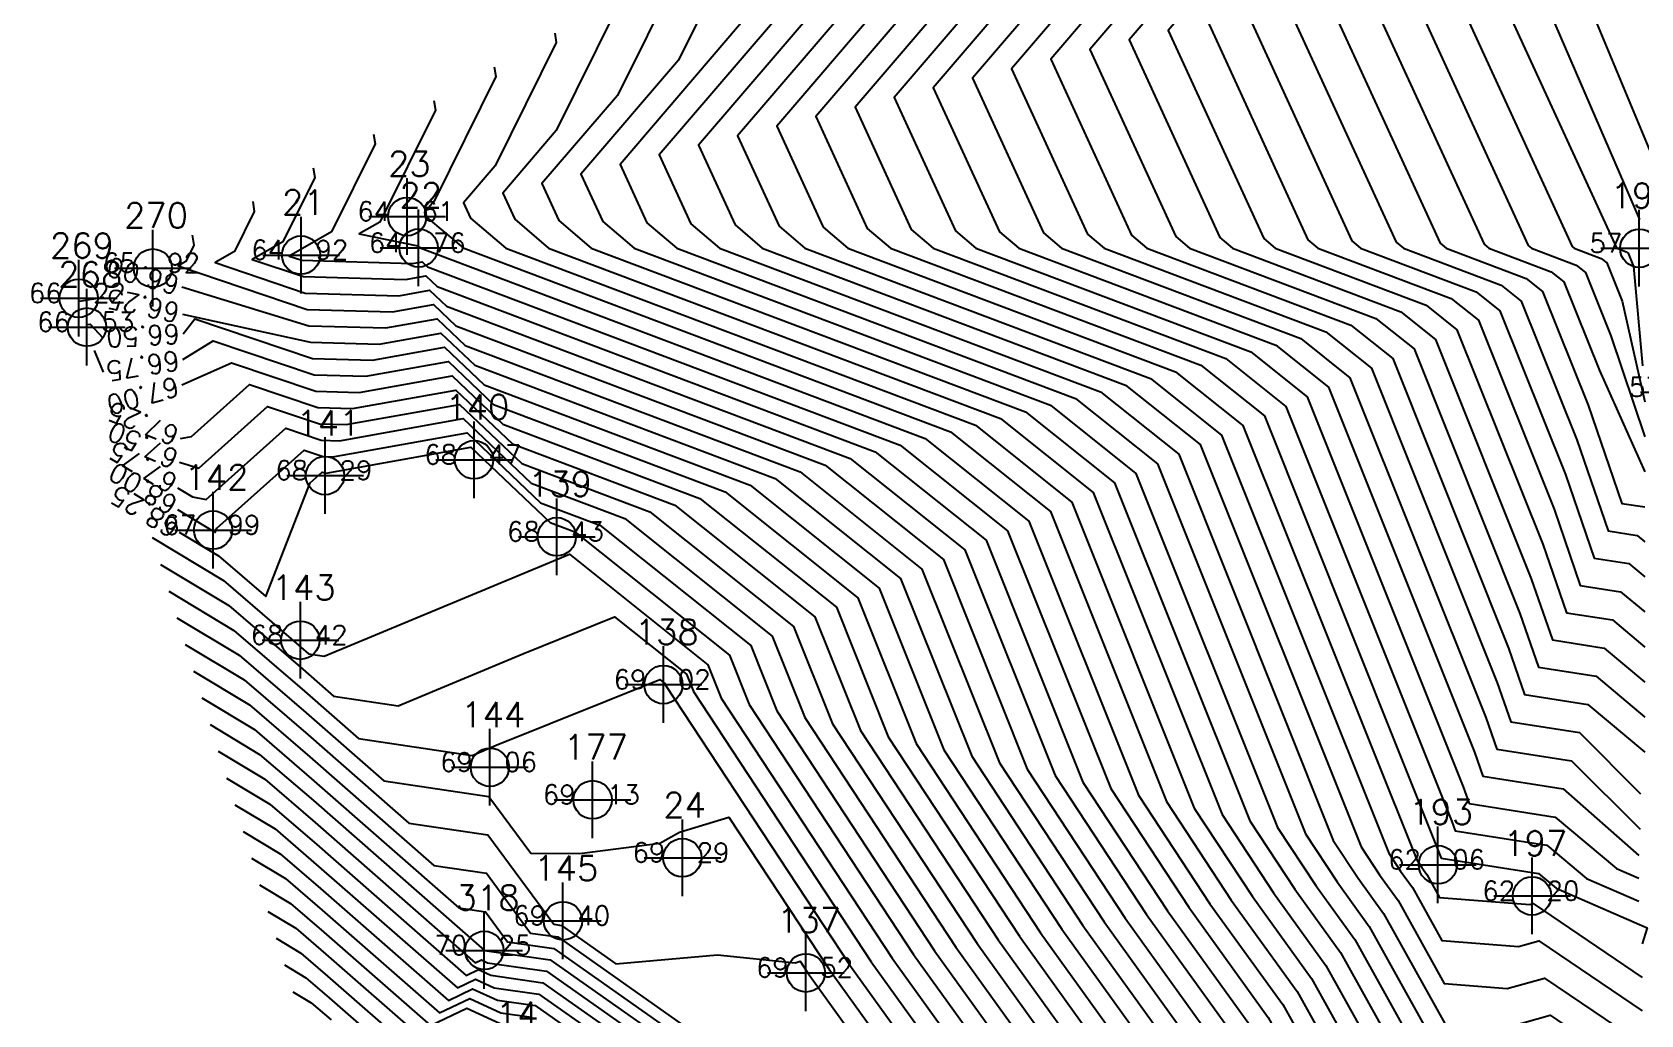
# Model space of a CAD drawing. Header units: millimetres. Extents: x 1412621 to 1412799, y 4931530 to 4931669.
# Drawn here: x 1412621.11 to 1412663.09, y 4931567.73 to 4931593.36 of the extents above; entities that cross this region are included whole.
import ezdxf
from ezdxf.enums import TextEntityAlignment as Align

# ---------------------------------------------------------------- set-up
doc = ezdxf.new("R2010")
doc.units = ezdxf.units.MM
doc.header["$PDMODE"] = 34
doc.header["$PDSIZE"] = 1
for name, color, linetype in [('CIVIL', 50, 'Continuous'), ('CIVIL-DRAW', 80, 'Continuous'), ('CIVIL-NONAME', 130, 'Continuous'), ('CIVIL-TEXT', 240, 'Continuous'), ('CIVIL-Z', 50, 'Continuous'), ('Tcontours0', 7, 'Continuous'), ('Tcontours1', 7, 'Continuous'), ('Tcontours2', 7, 'Continuous'), ('Tcontours3', 7, 'Continuous')]:
    doc.layers.add(name, color=color, linetype=linetype)
doc.styles.add('CIVILCADMAIN', font='TXT.SHX')
doc.styles.get("Standard").update_dxf_attribs({"font": 'arial.ttf'})

# ---------------------------------------------------------------- blocks, each defined once
blk = doc.blocks.new('CIVIL-ZZ')
at = {"layer": 'CIVIL-DRAW'}
blk.add_point((0, 0), dxfattribs=at)
at = {"layer": 'CIVIL-NONAME'}
blk.add_attdef('NAME', text='', height=1.8, dxfattribs=at).set_placement((0, 2.1), align=Align.CENTER)
at = {"layer": 'CIVIL-TEXT', "flags": 8}
blk.add_attdef('TEXT', text='', height=2, dxfattribs=at).set_placement((0.2, -3.3), align=Align.CENTER)
at = {"layer": 'CIVIL-Z'}
blk.add_attdef('Z1', text='', height=1.6, dxfattribs=at).set_placement((-0.75, -0.225), align=Align.RIGHT)
blk.add_attdef('Z2', (0.75, -0.225), '', height=1.6, dxfattribs=at)

msp = doc.modelspace()

# ---------------------------------------------------------------- linework, layer by layer
at = {"layer": 'Tcontours0'}
for points in [[(1412661.549, 4931608.266), (1412661.58, 4931608.069), (1412660.309, 4931605.504), (1412649.734, 4931593.161), (1412652.102, 4931588.008), (1412652.432, 4931587.729), (1412656.832, 4931586.069), (1412657.735, 4931585.35), (1412660.234, 4931579.107), (1412660.785, 4931577.509), (1412662.137, 4931577.297), (1412663.195, 4931576.41)], [(1412630.014, 4931590.707), (1412630.056, 4931590.45), (1412628.917, 4931588.153), (1412627.815, 4931587.523), (1412628.14, 4931587.413), (1412631.025, 4931587.33), (1412631.285, 4931587.377), (1412631.427, 4931587.241), (1412643.764, 4931582.589), (1412646.564, 4931580.358), (1412649.257, 4931573.631), (1412651.294, 4931570.535), (1412653.367, 4931567.656), (1412655.958, 4931563), (1412657.147, 4931561.726), (1412658.851, 4931559.015), (1412660.771, 4931559.88), (1412661.987, 4931560.213), (1412662.975, 4931560.496)], [(1412625.532, 4931575.997), (1412626.908, 4931575.169), (1412628.399, 4931573.888), (1412632.245, 4931570.523), (1412632.936, 4931570.42), (1412633.513, 4931569.638), (1412634.725, 4931569.463), (1412639.699, 4931565.96)]]:
    msp.add_lwpolyline(points, dxfattribs=at)
at = {"layer": 'Tcontours1'}
for points in [[(1412663.317, 4931605.244), (1412653.821, 4931594.16), (1412656.703, 4931587.889), (1412656.894, 4931587.728), (1412659.445, 4931586.765), (1412659.969, 4931586.348), (1412661.418, 4931582.728), (1412662.237, 4931580.355), (1412662.993, 4931580.236), (1412663.195, 4931580.067)], [(1412655.242, 4931604.754), (1412655.275, 4931604.545), (1412653.928, 4931601.827), (1412645.647, 4931592.161), (1412647.502, 4931588.126), (1412647.969, 4931587.73), (1412654.218, 4931585.373), (1412655.5, 4931584.351), (1412659.05, 4931575.486), (1412659.334, 4931574.663), (1412661.281, 4931574.357), (1412663.071, 4931572.569)], [(1412663.317, 4931601.472), (1412657.909, 4931595.159), (1412661.304, 4931587.771), (1412661.356, 4931587.726), (1412662.059, 4931587.462), (1412662.203, 4931587.347), (1412662.602, 4931586.35), (1412663.195, 4931583.723)], [(1412648.935, 4931601.243), (1412648.97, 4931601.021), (1412647.547, 4931598.15), (1412641.56, 4931591.162), (1412642.901, 4931588.245), (1412643.507, 4931587.731), (1412651.604, 4931584.677), (1412653.266, 4931583.353), (1412657.866, 4931571.864), (1412657.882, 4931571.818), (1412660.425, 4931571.418), (1412660.883, 4931571.034), (1412663.258, 4931569.998), (1412663.131, 4931569.578)], [(1412636.321, 4931594.219), (1412636.36, 4931593.974), (1412634.785, 4931590.797), (1412633.386, 4931589.164), (1412633.699, 4931588.482), (1412634.582, 4931587.733), (1412646.377, 4931583.285), (1412648.798, 4931581.356), (1412652.161, 4931572.956), (1412653.505, 4931570.913), (1412654.873, 4931569.014), (1412658.029, 4931563.343), (1412658.137, 4931563.227), (1412658.292, 4931562.98), (1412658.466, 4931563.059), (1412661.325, 4931563.843), (1412661.439, 4931563.846), (1412663.09, 4931562.897)], [(1412622.989, 4931587.29), (1412622.989, 4931587.29)], [(1412625.011, 4931586.721), (1412628.326, 4931585.706), (1412630.334, 4931585.648), (1412631.675, 4931585.888), (1412632.41, 4931585.189), (1412641.15, 4931581.893), (1412644.329, 4931579.359), (1412646.353, 4931574.306), (1412649.083, 4931570.157), (1412651.861, 4931566.299), (1412653.888, 4931562.657), (1412656.157, 4931560.226), (1412658.439, 4931556.594), (1412658.412, 4931555.99), (1412658.936, 4931555.259), (1412659.951, 4931555.23), (1412662.12, 4931556.222), (1412662.968, 4931556.196)], [(1412625.009, 4931584.167), (1412626.304, 4931584.742), (1412628.511, 4931583.999), (1412629.643, 4931583.967), (1412632.066, 4931584.399), (1412633.393, 4931583.137), (1412638.536, 4931581.197), (1412642.095, 4931578.361), (1412643.448, 4931574.981), (1412646.872, 4931569.778), (1412650.355, 4931564.942), (1412651.818, 4931562.314), (1412655.166, 4931558.725), (1412656.571, 4931556.49), (1412656.476, 4931554.378), (1412658.311, 4931551.817), (1412659.797, 4931551.775), (1412660.629, 4931550.821), (1412660.889, 4931549.521), (1412661.706, 4931549.239), (1412661.71, 4931549.073), (1412661.756, 4931548.977), (1412662.979, 4931548.683)], [(1412622.991, 4931583.588), (1412622.991, 4931583.588)], [(1412624.9, 4931580.913), (1412625.833, 4931580.351), (1412625.881, 4931580.31), (1412625.925, 4931580.424), (1412628.201, 4931582.459), (1412628.697, 4931582.292), (1412628.951, 4931582.285), (1412632.456, 4931582.91), (1412634.376, 4931581.084), (1412635.923, 4931580.501), (1412639.861, 4931577.362), (1412640.544, 4931575.656), (1412644.661, 4931569.4), (1412648.849, 4931563.584)], [(1412623.1, 4931581.996), (1412623.1, 4931581.996)], [(1412624.669, 4931578.785), (1412626.371, 4931577.76), (1412628.214, 4931576.176), (1412629.626, 4931574.941), (1412632.588, 4931574.499), (1412633.218, 4931574.761), (1412637.488, 4931576.475), (1412637.627, 4931576.364), (1412637.64, 4931576.331), (1412642.45, 4931569.022), (1412647.344, 4931562.227), (1412647.677, 4931561.628), (1412650.702, 4931558.385), (1412651.462, 4931555.87), (1412651.081, 4931553.353), (1412653.244, 4931551.642), (1412654.821, 4931550.601), (1412658.101, 4931549.854), (1412660.745, 4931548.939), (1412660.815, 4931546.224), (1412661.567, 4931544.658), (1412662.979, 4931544.318)], [(1412626.396, 4931573.21), (1412627.446, 4931572.578), (1412628.583, 4931571.601), (1412632.203, 4931568.434), (1412632.677, 4931568.658), (1412633.162, 4931568.436), (1412634.333, 4931568.268), (1412637.386, 4931566.117)], [(1412627.259, 4931570.423), (1412627.984, 4931569.987), (1412628.768, 4931569.313), (1412631.264, 4931567.129)]]:
    msp.add_lwpolyline(points, dxfattribs=at)
at = {"layer": 'Tcontours1', "elevation": 63}
msp.add_lwpolyline([(1412642.628, 4931597.731), (1412642.665, 4931597.497), (1412641.166, 4931594.474), (1412637.473, 4931590.163), (1412638.3, 4931588.363), (1412639.045, 4931587.732), (1412648.991, 4931583.981), (1412651.032, 4931582.354), (1412655.065, 4931572.281), (1412655.717, 4931571.291), (1412656.379, 4931570.371), (1412658.02, 4931567.422), (1412659.304, 4931567.323), (1412660.728, 4931567.718), (1412663.131, 4931566.09)], dxfattribs=at)
at = {"layer": 'Tcontours2'}
for points in [[(1412663.343, 4931607.533), (1412651.778, 4931593.66), (1412654.403, 4931587.949), (1412654.663, 4931587.728), (1412658.138, 4931586.417), (1412658.852, 4931585.849), (1412660.826, 4931580.918), (1412661.511, 4931578.932), (1412662.565, 4931578.766), (1412663.195, 4931578.239)], [(1412658.395, 4931606.51), (1412658.428, 4931606.307), (1412657.118, 4931603.666), (1412647.691, 4931592.661), (1412649.802, 4931588.067), (1412650.201, 4931587.729), (1412655.525, 4931585.721), (1412656.617, 4931584.851), (1412659.642, 4931577.296), (1412660.059, 4931576.086), (1412661.709, 4931575.827), (1412663.195, 4931574.582)], [(1412652.088, 4931602.998), (1412652.123, 4931602.783), (1412650.737, 4931599.989), (1412643.604, 4931591.662), (1412645.201, 4931588.186), (1412645.738, 4931587.73), (1412652.911, 4931585.025), (1412654.383, 4931583.852), (1412658.458, 4931573.675), (1412658.608, 4931573.241), (1412660.853, 4931572.888), (1412662.457, 4931571.545), (1412663.038, 4931571.291)], [(1412663.317, 4931603.358), (1412655.865, 4931594.66), (1412659.003, 4931587.83), (1412659.125, 4931587.727), (1412660.752, 4931587.113), (1412661.086, 4931586.847), (1412662.01, 4931584.539), (1412663.195, 4931581.895)], [(1412645.781, 4931599.487), (1412645.818, 4931599.259), (1412644.357, 4931596.312), (1412639.517, 4931590.662), (1412640.601, 4931588.304), (1412641.276, 4931587.731), (1412650.298, 4931584.329), (1412652.149, 4931582.854), (1412656.517, 4931571.944), (1412656.822, 4931571.481), (1412657.132, 4931571.05), (1412657.9, 4931569.669), (1412659.898, 4931569.515), (1412660.432, 4931569.663), (1412663.131, 4931567.834)], [(1412663.317, 4931599.587), (1412659.952, 4931595.659), (1412663.061, 4931588.481)], [(1412639.475, 4931595.975), (1412639.513, 4931595.736), (1412637.976, 4931592.635), (1412635.43, 4931589.663), (1412636, 4931588.423), (1412636.814, 4931587.733), (1412647.684, 4931583.633), (1412649.915, 4931581.855), (1412653.613, 4931572.619), (1412654.611, 4931571.102), (1412655.626, 4931569.692), (1412658.14, 4931565.175), (1412658.711, 4931565.131), (1412661.024, 4931565.773), (1412663.09, 4931563.946)], [(1412633.168, 4931592.463), (1412633.208, 4931592.212), (1412631.595, 4931588.958), (1412631.343, 4931588.664), (1412631.399, 4931588.541), (1412632.351, 4931587.734), (1412645.07, 4931582.937), (1412647.681, 4931580.857), (1412650.709, 4931573.294), (1412652.4, 4931570.724), (1412654.12, 4931568.335), (1412656.994, 4931563.171), (1412657.642, 4931562.477), (1412658.571, 4931560.997), (1412659.619, 4931561.469), (1412661.656, 4931562.028), (1412662.725, 4931562.058), (1412663.09, 4931561.848)], [(1412626.861, 4931588.951), (1412626.903, 4931588.688), (1412626.383, 4931587.64), (1412625.88, 4931587.352), (1412628.233, 4931586.56), (1412630.679, 4931586.489), (1412631.48, 4931586.632), (1412631.918, 4931586.215), (1412642.457, 4931582.241), (1412645.446, 4931579.858), (1412647.805, 4931573.969), (1412650.189, 4931570.346), (1412652.614, 4931566.978), (1412654.923, 4931562.828), (1412656.652, 4931560.976), (1412659.13, 4931557.032), (1412661.924, 4931558.29), (1412662.318, 4931558.398), (1412662.968, 4931558.583)], [(1412622.515, 4931585.742), (1412622.621, 4931585.745), (1412622.951, 4931585.392)], [(1412625.049, 4931585.498), (1412625.355, 4931585.884), (1412628.418, 4931584.853), (1412629.988, 4931584.808), (1412631.871, 4931585.143), (1412632.902, 4931584.163), (1412639.843, 4931581.545), (1412643.212, 4931578.86), (1412644.9, 4931574.643), (1412647.978, 4931569.967), (1412651.108, 4931565.62), (1412652.853, 4931562.486), (1412655.661, 4931559.475), (1412657.505, 4931556.542), (1412657.444, 4931555.184), (1412658.623, 4931553.538), (1412660.907, 4931553.473), (1412661.433, 4931553.714), (1412662.961, 4931553.744)], [(1412624.952, 4931582.144), (1412625.456, 4931581.994), (1412627.252, 4931583.601), (1412628.604, 4931583.146), (1412629.297, 4931583.126), (1412632.261, 4931583.654), (1412633.885, 4931582.111), (1412637.23, 4931580.849), (1412640.978, 4931577.862), (1412641.996, 4931575.318), (1412645.766, 4931569.589), (1412649.602, 4931564.263), (1412650.782, 4931562.143), (1412654.671, 4931557.975), (1412655.637, 4931556.438), (1412655.508, 4931553.572), (1412657.71, 4931550.499), (1412657.885, 4931550.384), (1412658.051, 4931550.346), (1412661.465, 4931549.164), (1412661.486, 4931548.36), (1412661.709, 4931547.897), (1412662.979, 4931547.592)], [(1412623.048, 4931583.032), (1412623.048, 4931583.032)], [(1412624.237, 4931580.178), (1412626.102, 4931579.056), (1412628.122, 4931577.32), (1412628.317, 4931577.15), (1412628.725, 4931577.089), (1412634.605, 4931579.534), (1412635.129, 4931579.744), (1412638.744, 4931576.863), (1412639.092, 4931575.993), (1412643.555, 4931569.211), (1412648.097, 4931562.906), (1412648.712, 4931561.8), (1412653.681, 4931556.474), (1412653.769, 4931556.334), (1412653.63, 4931553.253), (1412653.459, 4931552.122), (1412653.619, 4931551.996), (1412655.842, 4931550.529), (1412658.084, 4931550.018), (1412660.985, 4931549.014), (1412661.039, 4931546.936), (1412661.615, 4931545.738), (1412662.979, 4931545.409)], [(1412625.101, 4931577.391), (1412626.64, 4931576.465), (1412628.306, 4931575.032), (1412630.936, 4931572.732), (1412632.998, 4931572.424), (1412634.719, 4931570.091), (1412634.921, 4931570.061), (1412636.341, 4931569.061), (1412638.99, 4931569.299), (1412641.02, 4931569.086), (1412641.151, 4931569.126), (1412641.344, 4931568.833), (1412646.591, 4931561.548), (1412646.641, 4931561.457), (1412647.103, 4931560.962), (1412648.811, 4931555.303), (1412648.702, 4931554.584), (1412652.87, 4931551.288), (1412653.8, 4931550.674), (1412658.118, 4931549.69), (1412660.504, 4931548.864), (1412660.591, 4931545.511), (1412661.52, 4931543.578), (1412662.979, 4931543.227)], [(1412625.964, 4931574.604), (1412627.177, 4931573.874), (1412628.491, 4931572.745), (1412632.672, 4931569.086), (1412632.829, 4931569.161), (1412632.99, 4931569.087), (1412634.529, 4931568.865), (1412638.543, 4931566.039)], [(1412626.828, 4931571.817), (1412627.715, 4931571.283), (1412628.676, 4931570.457), (1412631.733, 4931567.782), (1412632.525, 4931568.155), (1412633.334, 4931567.785), (1412634.136, 4931567.67)], [(1412627.691, 4931569.03), (1412628.252, 4931568.692), (1412628.86, 4931568.169), (1412630.795, 4931566.477)]]:
    msp.add_lwpolyline(points, dxfattribs=at)
at = {"layer": 'Tcontours3'}
for points in [[(1412663.125, 4931609.144), (1412663.156, 4931608.95), (1412661.904, 4931606.423), (1412650.756, 4931593.41), (1412653.252, 4931587.978), (1412653.547, 4931587.728), (1412657.485, 4931586.243), (1412658.293, 4931585.599), (1412660.53, 4931580.012), (1412661.148, 4931578.221), (1412662.351, 4931578.031), (1412663.195, 4931577.324)], [(1412659.972, 4931607.388), (1412660.004, 4931607.188), (1412658.713, 4931604.585), (1412648.713, 4931592.911), (1412650.952, 4931588.038), (1412651.316, 4931587.729), (1412656.178, 4931585.895), (1412657.176, 4931585.1), (1412659.938, 4931578.202), (1412660.422, 4931576.798), (1412661.923, 4931576.562), (1412663.195, 4931575.496)], [(1412663.317, 4931606.187), (1412652.8, 4931593.91), (1412655.553, 4931587.919), (1412655.778, 4931587.728), (1412658.792, 4931586.591), (1412659.41, 4931586.099), (1412661.122, 4931581.823), (1412661.874, 4931579.643), (1412662.779, 4931579.501), (1412663.195, 4931579.153)], [(1412656.818, 4931605.632), (1412656.852, 4931605.426), (1412655.523, 4931602.746), (1412646.669, 4931592.411), (1412648.652, 4931588.097), (1412649.085, 4931587.73), (1412654.871, 4931585.547), (1412656.059, 4931584.601), (1412659.346, 4931576.391), (1412659.696, 4931575.375), (1412661.495, 4931575.092), (1412663.08, 4931573.499)], [(1412663.317, 4931604.301), (1412654.843, 4931594.41), (1412657.853, 4931587.86), (1412658.01, 4931587.727), (1412660.099, 4931586.939), (1412660.527, 4931586.598), (1412661.714, 4931583.634), (1412662.599, 4931581.066), (1412663.195, 4931580.981)], [(1412653.665, 4931603.876), (1412653.699, 4931603.664), (1412652.333, 4931600.908), (1412644.626, 4931591.912), (1412646.351, 4931588.156), (1412646.854, 4931587.73), (1412653.565, 4931585.199), (1412654.942, 4931584.102), (1412658.754, 4931574.58), (1412658.971, 4931573.952), (1412661.067, 4931573.622), (1412663.038, 4931571.889)], [(1412650.512, 4931602.12), (1412650.547, 4931601.902), (1412649.142, 4931599.07), (1412642.582, 4931591.412), (1412644.051, 4931588.215), (1412644.623, 4931587.731), (1412652.258, 4931584.851), (1412653.825, 4931583.603), (1412658.162, 4931572.77), (1412658.245, 4931572.529), (1412660.639, 4931572.153), (1412661.67, 4931571.289), (1412663.038, 4931570.693)], [(1412663.317, 4931602.415), (1412656.887, 4931594.909), (1412660.154, 4931587.801), (1412660.241, 4931587.727), (1412661.405, 4931587.288), (1412661.644, 4931587.097), (1412662.306, 4931585.445), (1412663.195, 4931582.809)], [(1412663.317, 4931600.53), (1412658.93, 4931595.409), (1412662.454, 4931587.741), (1412662.472, 4931587.726), (1412662.712, 4931587.636), (1412662.762, 4931587.596), (1412662.898, 4931587.255), (1412663.136, 4931584.656)], [(1412647.358, 4931600.365), (1412647.394, 4931600.14), (1412645.952, 4931597.231), (1412640.538, 4931590.912), (1412641.751, 4931588.274), (1412642.391, 4931587.731), (1412650.951, 4931584.503), (1412652.708, 4931583.103), (1412657.243, 4931571.775), (1412657.375, 4931571.575), (1412657.509, 4931571.389), (1412657.841, 4931570.793), (1412660.195, 4931570.611), (1412660.284, 4931570.635), (1412663.131, 4931568.706)], [(1412644.205, 4931598.609), (1412644.242, 4931598.378), (1412642.761, 4931595.393), (1412638.495, 4931590.413), (1412639.45, 4931588.334), (1412640.16, 4931587.732), (1412649.644, 4931584.155), (1412651.59, 4931582.604), (1412655.791, 4931572.113), (1412656.269, 4931571.386), (1412656.756, 4931570.71), (1412657.96, 4931568.546), (1412659.601, 4931568.419), (1412660.58, 4931568.69), (1412663.131, 4931566.962)], [(1412663.317, 4931598.644), (1412660.974, 4931595.909), (1412663.374, 4931590.167)], [(1412641.051, 4931596.853), (1412641.089, 4931596.616), (1412639.571, 4931593.554), (1412636.451, 4931589.913), (1412637.15, 4931588.393), (1412637.929, 4931587.732), (1412648.337, 4931583.807), (1412650.473, 4931582.105), (1412654.339, 4931572.45), (1412655.164, 4931571.197), (1412656.003, 4931570.032), (1412658.08, 4931566.298), (1412659.008, 4931566.227), (1412660.876, 4931566.745), (1412663.18, 4931565.285)], [(1412637.898, 4931595.097), (1412637.937, 4931594.855), (1412636.381, 4931591.716), (1412634.408, 4931589.413), (1412634.85, 4931588.452), (1412635.698, 4931587.733), (1412647.031, 4931583.459), (1412649.356, 4931581.606), (1412652.887, 4931572.788), (1412654.058, 4931571.008), (1412655.25, 4931569.353), (1412658.2, 4931564.051), (1412658.414, 4931564.035), (1412661.172, 4931564.8), (1412662.151, 4931564.137), (1412662.395, 4931563.821), (1412663.09, 4931563.421)], [(1412634.744, 4931593.341), (1412634.784, 4931593.093), (1412633.19, 4931589.878), (1412632.364, 4931588.914), (1412632.549, 4931588.511), (1412633.467, 4931587.733), (1412645.724, 4931583.111), (1412648.239, 4931581.106), (1412651.435, 4931573.125), (1412652.953, 4931570.819), (1412654.497, 4931568.674), (1412657.511, 4931563.257), (1412657.889, 4931562.852), (1412658.432, 4931561.989), (1412659.043, 4931562.264), (1412661.49, 4931562.936), (1412662.082, 4931562.952), (1412663.09, 4931562.373)], [(1412631.591, 4931591.585), (1412631.632, 4931591.331), (1412630.184, 4931588.41), (1412629.643, 4931588.101), (1412631.171, 4931587.789), (1412631.236, 4931587.734), (1412644.417, 4931582.763), (1412647.122, 4931580.607), (1412649.983, 4931573.462), (1412651.847, 4931570.629), (1412653.744, 4931567.996), (1412656.476, 4931563.086), (1412657.394, 4931562.101), (1412658.711, 4931560.006), (1412660.195, 4931560.675), (1412661.821, 4931561.121), (1412663.09, 4931561.324)], [(1412628.438, 4931589.829), (1412628.479, 4931589.569), (1412627.65, 4931587.896), (1412626.848, 4931587.437), (1412628.186, 4931586.987), (1412630.852, 4931586.91), (1412631.382, 4931587.004), (1412631.673, 4931586.728), (1412643.11, 4931582.415), (1412646.005, 4931580.108), (1412648.531, 4931573.8), (1412650.742, 4931570.44), (1412652.991, 4931567.317), (1412655.441, 4931562.914), (1412656.899, 4931561.351), (1412658.99, 4931558.023), (1412661.348, 4931559.085), (1412662.153, 4931559.306), (1412663.046, 4931559.797)], [(1412625.284, 4931588.073), (1412625.327, 4931587.807), (1412625.116, 4931587.383), (1412624.913, 4931587.266), (1412628.279, 4931586.133), (1412630.507, 4931586.069), (1412631.578, 4931586.26), (1412632.164, 4931585.702), (1412641.803, 4931582.067), (1412644.888, 4931579.609), (1412647.079, 4931574.137), (1412649.636, 4931570.251), (1412652.238, 4931566.638), (1412654.406, 4931562.743), (1412656.404, 4931560.601), (1412658.906, 4931556.619), (1412658.896, 4931556.393), (1412659.092, 4931556.119), (1412659.473, 4931556.108), (1412662.463, 4931557.477), (1412662.499, 4931557.475), (1412662.968, 4931557.389)], [(1412622.341, 4931586.349), (1412622.974, 4931586.452)], [(1412625.026, 4931586.006), (1412628.372, 4931585.28), (1412630.161, 4931585.228), (1412631.773, 4931585.515), (1412632.656, 4931584.676), (1412640.497, 4931581.719), (1412643.771, 4931579.11), (1412645.627, 4931574.475), (1412648.53, 4931570.062), (1412651.485, 4931565.96), (1412653.37, 4931562.571), (1412655.909, 4931559.85), (1412657.972, 4931556.568), (1412657.928, 4931555.587), (1412658.78, 4931554.398), (1412660.429, 4931554.351), (1412661.776, 4931554.968), (1412662.968, 4931555.002)], [(1412622.726, 4931585.056), (1412622.963, 4931584.498)], [(1412625.037, 4931584.825), (1412625.83, 4931585.313), (1412628.465, 4931584.426), (1412629.815, 4931584.387), (1412631.968, 4931584.771), (1412633.147, 4931583.65), (1412639.19, 4931581.371), (1412642.654, 4931578.61), (1412644.174, 4931574.812), (1412647.425, 4931569.873), (1412650.732, 4931565.281), (1412652.335, 4931562.4), (1412655.414, 4931559.1), (1412657.038, 4931556.516), (1412656.96, 4931554.781), (1412658.467, 4931552.678), (1412660.838, 4931552.61), (1412661.337, 4931552.038), (1412662.775, 4931551.868), (1412662.988, 4931550.99), (1412663.041, 4931549.467)], [(1412624.975, 4931582.765), (1412625.266, 4931582.819), (1412626.778, 4931584.171), (1412628.558, 4931583.572), (1412629.47, 4931583.546), (1412632.164, 4931584.027), (1412633.639, 4931582.624), (1412637.883, 4931581.023), (1412641.537, 4931578.111), (1412642.722, 4931575.15), (1412646.319, 4931569.684), (1412649.979, 4931564.602), (1412651.3, 4931562.228), (1412654.919, 4931558.35), (1412656.104, 4931556.464), (1412655.992, 4931553.975), (1412658.154, 4931550.957), (1412658.756, 4931550.94), (1412659.093, 4931550.554), (1412659.198, 4931550.028), (1412661.585, 4931549.201), (1412661.598, 4931548.717), (1412661.732, 4931548.437), (1412662.979, 4931548.137)], [(1412623.025, 4931583.545), (1412623.025, 4931583.545)], [(1412624.9, 4931581.48), (1412625.287, 4931581.247), (1412625.646, 4931581.169), (1412627.727, 4931583.03), (1412628.651, 4931582.719), (1412629.124, 4931582.705), (1412632.359, 4931583.282), (1412634.13, 4931581.598), (1412636.576, 4931580.675), (1412640.419, 4931577.612), (1412641.27, 4931575.487), (1412645.214, 4931569.495), (1412649.226, 4931563.924), (1412650.265, 4931562.057), (1412654.424, 4931557.6), (1412655.17, 4931556.412), (1412655.024, 4931553.169), (1412656.652, 4931550.896), (1412657.374, 4931550.42), (1412658.059, 4931550.264), (1412661.345, 4931549.126), (1412661.374, 4931548.004), (1412661.685, 4931547.357), (1412662.979, 4931547.046)], [(1412623.1, 4931582.563), (1412623.1, 4931582.563)], [(1412624.942, 4931580.321), (1412625.968, 4931579.703), (1412627.206, 4931578.639), (1412628.361, 4931581.608), (1412628.675, 4931581.888), (1412628.744, 4931581.865), (1412628.779, 4931581.864), (1412632.554, 4931582.538), (1412634.622, 4931580.571), (1412635.269, 4931580.327), (1412639.302, 4931577.113), (1412639.818, 4931575.824), (1412644.108, 4931569.305), (1412648.473, 4931563.245)], [(1412623.143, 4931581.404), (1412623.143, 4931581.404)], [(1412624.453, 4931579.481), (1412626.237, 4931578.408), (1412628.168, 4931576.748), (1412628.971, 4931576.045), (1412630.657, 4931575.794), (1412633.912, 4931577.147), (1412636.308, 4931578.11), (1412638.185, 4931576.614), (1412638.366, 4931576.162), (1412643.003, 4931569.116), (1412647.72, 4931562.566), (1412648.194, 4931561.714), (1412652.502, 4931557.097), (1412652.787, 4931556.154), (1412652.27, 4931552.738), (1412653.432, 4931551.819), (1412655.332, 4931550.565), (1412658.093, 4931549.936), (1412660.865, 4931548.976), (1412660.927, 4931546.58), (1412661.591, 4931545.198), (1412662.979, 4931544.864)], [(1412624.885, 4931578.088), (1412626.505, 4931577.112), (1412628.26, 4931575.604), (1412630.281, 4931573.836), (1412633.029, 4931573.426), (1412634.118, 4931571.949), (1412635.389, 4931571.935), (1412637.49, 4931572.206), (1412638.003, 4931572.497), (1412639.292, 4931572.885), (1412641.897, 4931568.927), (1412646.967, 4931561.888), (1412647.159, 4931561.543), (1412648.903, 4931559.674), (1412650.136, 4931555.587), (1412649.891, 4931553.968), (1412653.057, 4931551.465), (1412654.311, 4931550.637), (1412658.109, 4931549.772), (1412660.624, 4931548.901), (1412660.703, 4931545.867), (1412661.544, 4931544.118), (1412662.979, 4931543.772)], [(1412625.316, 4931576.694), (1412626.774, 4931575.817), (1412628.353, 4931574.46), (1412631.59, 4931571.628), (1412632.967, 4931571.422), (1412634.116, 4931569.864), (1412634.823, 4931569.762), (1412639.794, 4931566.262)], [(1412625.748, 4931575.301), (1412627.043, 4931574.521), (1412628.445, 4931573.317), (1412632.9, 4931569.419), (1412632.905, 4931569.418), (1412632.91, 4931569.412), (1412634.627, 4931569.164), (1412639.121, 4931566)], [(1412626.18, 4931573.907), (1412627.312, 4931573.226), (1412628.537, 4931572.173), (1412632.437, 4931568.76), (1412632.753, 4931568.909), (1412633.076, 4931568.762), (1412634.431, 4931568.567), (1412637.965, 4931566.078)], [(1412626.612, 4931572.513), (1412627.58, 4931571.93), (1412628.629, 4931571.029), (1412631.968, 4931568.108), (1412632.601, 4931568.406), (1412633.248, 4931568.111), (1412634.234, 4931567.969), (1412636.808, 4931566.156)], [(1412627.043, 4931571.12), (1412627.849, 4931570.635), (1412628.722, 4931569.885), (1412631.499, 4931567.455), (1412632.449, 4931567.903), (1412633.42, 4931567.46)], [(1412627.475, 4931569.726), (1412628.118, 4931569.339), (1412628.814, 4931568.741), (1412631.029, 4931566.803)], [(1412632.904, 4931569.413), (1412632.906, 4931569.412), (1412632.907, 4931569.413)], [(1412627.907, 4931568.333), (1412628.387, 4931568.044), (1412628.906, 4931567.597)]]:
    msp.add_lwpolyline(points, dxfattribs=at)

# ---------------------------------------------------------------- block references
at = {"layer": 'CIVIL'}
ref = msp.add_blockref('CIVIL-ZZ', (1412630.893, 4931588.554, 64.61), dxfattribs=dict(at, xscale=0.5, yscale=0.5))
ref.add_attrib('Z2', '61', (1412631.268, 4931588.441, 64.61), dxfattribs={"layer": 'CIVIL-Z', "height": 0.5, "style": 'CIVILCADMAIN'})
ref.add_attrib('Z1', '64', (1412629.593, 4931588.441, 64.61), dxfattribs={"layer": 'CIVIL-Z', "height": 0.5, "style": 'CIVILCADMAIN'})
ref.add_attrib('NAME', '23', (1412630.393, 4931589.604, 64.61), dxfattribs={"layer": 'CIVIL-NONAME', "height": 0.65, "style": 'CIVILCADMAIN'})
ref = msp.add_blockref('CIVIL-ZZ', (1412628.125, 4931587.55, 64.92), dxfattribs=dict(at, xscale=0.5, yscale=0.5))
ref.add_attrib('Z2', '92', (1412628.5, 4931587.438, 64.92), dxfattribs={"layer": 'CIVIL-Z', "height": 0.5, "style": 'CIVILCADMAIN'})
ref.add_attrib('Z1', '64', (1412626.825, 4931587.438, 64.92), dxfattribs={"layer": 'CIVIL-Z', "height": 0.5, "style": 'CIVILCADMAIN'})
ref.add_attrib('NAME', '21', (1412627.625, 4931588.6, 64.92), dxfattribs={"layer": 'CIVIL-NONAME', "height": 0.65, "style": 'CIVILCADMAIN'})
ref = msp.add_blockref('CIVIL-ZZ', (1412631.191, 4931587.734, 64.76), dxfattribs=dict(at, xscale=0.5, yscale=0.5))
ref.add_attrib('Z2', '76', (1412631.566, 4931587.622, 64.76), dxfattribs={"layer": 'CIVIL-Z', "height": 0.5, "style": 'CIVILCADMAIN'})
ref.add_attrib('Z1', '64', (1412629.891, 4931587.622, 64.76), dxfattribs={"layer": 'CIVIL-Z', "height": 0.5, "style": 'CIVILCADMAIN'})
ref.add_attrib('NAME', '22', (1412630.691, 4931588.784, 64.76), dxfattribs={"layer": 'CIVIL-NONAME', "height": 0.65, "style": 'CIVILCADMAIN'})
ref = msp.add_blockref('CIVIL-ZZ', (1412663.052, 4931587.726, 57.62), dxfattribs=dict(at, xscale=0.5, yscale=0.5))
ref.add_attrib('Z2', '62', (1412663.427, 4931587.613, 57.62), dxfattribs={"layer": 'CIVIL-Z', "height": 0.5, "style": 'CIVILCADMAIN'})
ref.add_attrib('Z1', '57', (1412661.752, 4931587.613, 57.62), dxfattribs={"layer": 'CIVIL-Z', "height": 0.5, "style": 'CIVILCADMAIN'})
ref.add_attrib('NAME', '198', (1412662.302, 4931588.776, 57.62), dxfattribs={"layer": 'CIVIL-NONAME', "height": 0.65, "style": 'CIVILCADMAIN'})
ref = msp.add_blockref('CIVIL-ZZ', (1412624.255, 4931587.208, 65.92), dxfattribs=dict(at, xscale=0.5, yscale=0.5))
ref.add_attrib('Z2', '92', (1412624.63, 4931587.095, 65.92), dxfattribs={"layer": 'CIVIL-Z', "height": 0.5, "style": 'CIVILCADMAIN'})
ref.add_attrib('Z1', '65', (1412622.955, 4931587.095, 65.92), dxfattribs={"layer": 'CIVIL-Z', "height": 0.5, "style": 'CIVILCADMAIN'})
ref.add_attrib('NAME', '270', (1412623.505, 4931588.258, 65.92), dxfattribs={"layer": 'CIVIL-NONAME', "height": 0.65, "style": 'CIVILCADMAIN'})
ref = msp.add_blockref('CIVIL-ZZ', (1412622.32, 4931586.422, 66.22), dxfattribs=dict(at, xscale=0.5, yscale=0.5))
ref.add_attrib('Z2', '22', (1412622.695, 4931586.31, 66.22), dxfattribs={"layer": 'CIVIL-Z', "height": 0.5, "style": 'CIVILCADMAIN'})
ref.add_attrib('Z1', '66', (1412621.02, 4931586.31, 66.22), dxfattribs={"layer": 'CIVIL-Z', "height": 0.5, "style": 'CIVILCADMAIN'})
ref.add_attrib('NAME', '269', (1412621.57, 4931587.472, 66.22), dxfattribs={"layer": 'CIVIL-NONAME', "height": 0.65, "style": 'CIVILCADMAIN'})
ref = msp.add_blockref('CIVIL-ZZ', (1412622.536, 4931585.669, 66.53), dxfattribs=dict(at, xscale=0.5, yscale=0.5))
ref.add_attrib('Z2', '53', (1412622.911, 4931585.556, 66.53), dxfattribs={"layer": 'CIVIL-Z', "height": 0.5, "style": 'CIVILCADMAIN'})
ref.add_attrib('Z1', '66', (1412621.236, 4931585.556, 66.53), dxfattribs={"layer": 'CIVIL-Z', "height": 0.5, "style": 'CIVILCADMAIN'})
ref.add_attrib('NAME', '268', (1412621.786, 4931586.719, 66.53), dxfattribs={"layer": 'CIVIL-NONAME', "height": 0.65, "style": 'CIVILCADMAIN'})
ref = msp.add_blockref('CIVIL-ZZ', (1412664.08, 4931583.969, 57.73), dxfattribs=dict(at, xscale=0.5, yscale=0.5))
ref.add_attrib('Z2', '73', (1412664.455, 4931583.856, 57.73), dxfattribs={"layer": 'CIVIL-Z', "height": 0.5, "style": 'CIVILCADMAIN'})
ref.add_attrib('Z1', '57', (1412662.78, 4931583.856, 57.73), dxfattribs={"layer": 'CIVIL-Z', "height": 0.5, "style": 'CIVILCADMAIN'})
ref.add_attrib('NAME', '199', (1412663.33, 4931585.019, 57.73), dxfattribs={"layer": 'CIVIL-NONAME', "height": 0.65, "style": 'CIVILCADMAIN'})
ref = msp.add_blockref('CIVIL-ZZ', (1412632.64, 4931582.21, 68.47), dxfattribs=dict(at, xscale=0.5, yscale=0.5))
ref.add_attrib('Z2', '47', (1412633.015, 4931582.098, 68.47), dxfattribs={"layer": 'CIVIL-Z', "height": 0.5, "style": 'CIVILCADMAIN'})
ref.add_attrib('Z1', '68', (1412631.34, 4931582.098, 68.47), dxfattribs={"layer": 'CIVIL-Z', "height": 0.5, "style": 'CIVILCADMAIN'})
ref.add_attrib('NAME', '140', (1412631.89, 4931583.26, 68.47), dxfattribs={"layer": 'CIVIL-NONAME', "height": 0.65, "style": 'CIVILCADMAIN'})
ref = msp.add_blockref('CIVIL-ZZ', (1412628.751, 4931581.797, 68.29), dxfattribs=dict(at, xscale=0.5, yscale=0.5))
ref.add_attrib('Z2', '29', (1412629.126, 4931581.685, 68.29), dxfattribs={"layer": 'CIVIL-Z', "height": 0.5, "style": 'CIVILCADMAIN'})
ref.add_attrib('Z1', '68', (1412627.451, 4931581.685, 68.29), dxfattribs={"layer": 'CIVIL-Z', "height": 0.5, "style": 'CIVILCADMAIN'})
ref.add_attrib('NAME', '141', (1412628.001, 4931582.847, 68.29), dxfattribs={"layer": 'CIVIL-NONAME', "height": 0.65, "style": 'CIVILCADMAIN'})
ref = msp.add_blockref('CIVIL-ZZ', (1412625.828, 4931580.377, 67.99), dxfattribs=dict(at, xscale=0.5, yscale=0.5))
ref.add_attrib('Z2', '99', (1412626.203, 4931580.264, 67.99), dxfattribs={"layer": 'CIVIL-Z', "height": 0.5, "style": 'CIVILCADMAIN'})
ref.add_attrib('Z1', '67', (1412624.528, 4931580.264, 67.99), dxfattribs={"layer": 'CIVIL-Z', "height": 0.5, "style": 'CIVILCADMAIN'})
ref.add_attrib('NAME', '142', (1412625.078, 4931581.427, 67.99), dxfattribs={"layer": 'CIVIL-NONAME', "height": 0.65, "style": 'CIVILCADMAIN'})
ref = msp.add_blockref('CIVIL-ZZ', (1412634.799, 4931580.202, 68.43), dxfattribs=dict(at, xscale=0.5, yscale=0.5))
ref.add_attrib('Z2', '43', (1412635.174, 4931580.089, 68.43), dxfattribs={"layer": 'CIVIL-Z', "height": 0.5, "style": 'CIVILCADMAIN'})
ref.add_attrib('Z1', '68', (1412633.499, 4931580.089, 68.43), dxfattribs={"layer": 'CIVIL-Z', "height": 0.5, "style": 'CIVILCADMAIN'})
ref.add_attrib('NAME', '139', (1412634.049, 4931581.252, 68.43), dxfattribs={"layer": 'CIVIL-NONAME', "height": 0.65, "style": 'CIVILCADMAIN'})
ref = msp.add_blockref('CIVIL-ZZ', (1412628.107, 4931577.503, 68.42), dxfattribs=dict(at, xscale=0.5, yscale=0.5))
ref.add_attrib('Z2', '42', (1412628.482, 4931577.39, 68.42), dxfattribs={"layer": 'CIVIL-Z', "height": 0.5, "style": 'CIVILCADMAIN'})
ref.add_attrib('Z1', '68', (1412626.807, 4931577.39, 68.42), dxfattribs={"layer": 'CIVIL-Z', "height": 0.5, "style": 'CIVILCADMAIN'})
ref.add_attrib('NAME', '143', (1412627.357, 4931578.553, 68.42), dxfattribs={"layer": 'CIVIL-NONAME', "height": 0.65, "style": 'CIVILCADMAIN'})
ref = msp.add_blockref('CIVIL-ZZ', (1412637.582, 4931576.344, 69.02), dxfattribs=dict(at, xscale=0.5, yscale=0.5))
ref.add_attrib('Z2', '02', (1412637.957, 4931576.231, 69.02), dxfattribs={"layer": 'CIVIL-Z', "height": 0.5, "style": 'CIVILCADMAIN'})
ref.add_attrib('Z1', '69', (1412636.282, 4931576.231, 69.02), dxfattribs={"layer": 'CIVIL-Z', "height": 0.5, "style": 'CIVILCADMAIN'})
ref.add_attrib('NAME', '138', (1412636.832, 4931577.394, 69.02), dxfattribs={"layer": 'CIVIL-NONAME', "height": 0.65, "style": 'CIVILCADMAIN'})
ref = msp.add_blockref('CIVIL-ZZ', (1412633.052, 4931574.188, 69.06), dxfattribs=dict(at, xscale=0.5, yscale=0.5))
ref.add_attrib('Z2', '06', (1412633.427, 4931574.076, 69.06), dxfattribs={"layer": 'CIVIL-Z', "height": 0.5, "style": 'CIVILCADMAIN'})
ref.add_attrib('Z1', '69', (1412631.752, 4931574.076, 69.06), dxfattribs={"layer": 'CIVIL-Z', "height": 0.5, "style": 'CIVILCADMAIN'})
ref.add_attrib('NAME', '144', (1412632.302, 4931575.238, 69.06), dxfattribs={"layer": 'CIVIL-NONAME', "height": 0.65, "style": 'CIVILCADMAIN'})
ref = msp.add_blockref('CIVIL-ZZ', (1412635.733, 4931573.339, 69.13), dxfattribs=dict(at, xscale=0.5, yscale=0.5))
ref.add_attrib('Z2', '13', (1412636.108, 4931573.226, 69.13), dxfattribs={"layer": 'CIVIL-Z', "height": 0.5, "style": 'CIVILCADMAIN'})
ref.add_attrib('Z1', '69', (1412634.433, 4931573.226, 69.13), dxfattribs={"layer": 'CIVIL-Z', "height": 0.5, "style": 'CIVILCADMAIN'})
ref.add_attrib('NAME', '177', (1412634.983, 4931574.389, 69.13), dxfattribs={"layer": 'CIVIL-NONAME', "height": 0.65, "style": 'CIVILCADMAIN'})
ref = msp.add_blockref('CIVIL-ZZ', (1412638.076, 4931571.828, 69.29), dxfattribs=dict(at, xscale=0.5, yscale=0.5))
ref.add_attrib('Z2', '29', (1412638.451, 4931571.715, 69.29), dxfattribs={"layer": 'CIVIL-Z', "height": 0.5, "style": 'CIVILCADMAIN'})
ref.add_attrib('Z1', '69', (1412636.776, 4931571.715, 69.29), dxfattribs={"layer": 'CIVIL-Z', "height": 0.5, "style": 'CIVILCADMAIN'})
ref.add_attrib('NAME', '24', (1412637.576, 4931572.878, 69.29), dxfattribs={"layer": 'CIVIL-NONAME', "height": 0.65, "style": 'CIVILCADMAIN'})
ref = msp.add_blockref('CIVIL-ZZ', (1412657.795, 4931571.647, 62.06), dxfattribs=dict(at, xscale=0.5, yscale=0.5))
ref.add_attrib('Z2', '06', (1412658.17, 4931571.535, 62.06), dxfattribs={"layer": 'CIVIL-Z', "height": 0.5, "style": 'CIVILCADMAIN'})
ref.add_attrib('Z1', '62', (1412656.495, 4931571.535, 62.06), dxfattribs={"layer": 'CIVIL-Z', "height": 0.5, "style": 'CIVILCADMAIN'})
ref.add_attrib('NAME', '193', (1412657.045, 4931572.697, 62.06), dxfattribs={"layer": 'CIVIL-NONAME', "height": 0.65, "style": 'CIVILCADMAIN'})
ref = msp.add_blockref('CIVIL-ZZ', (1412660.254, 4931570.83, 62.2), dxfattribs=dict(at, xscale=0.5, yscale=0.5))
ref.add_attrib('Z2', '20', (1412660.629, 4931570.718, 62.2), dxfattribs={"layer": 'CIVIL-Z', "height": 0.5, "style": 'CIVILCADMAIN'})
ref.add_attrib('Z1', '62', (1412658.954, 4931570.718, 62.2), dxfattribs={"layer": 'CIVIL-Z', "height": 0.5, "style": 'CIVILCADMAIN'})
ref.add_attrib('NAME', '197', (1412659.504, 4931571.88, 62.2), dxfattribs={"layer": 'CIVIL-NONAME', "height": 0.65, "style": 'CIVILCADMAIN'})
ref = msp.add_blockref('CIVIL-ZZ', (1412634.96, 4931570.181, 69.4), dxfattribs=dict(at, xscale=0.5, yscale=0.5))
ref.add_attrib('Z2', '40', (1412635.335, 4931570.069, 69.4), dxfattribs={"layer": 'CIVIL-Z', "height": 0.5, "style": 'CIVILCADMAIN'})
ref.add_attrib('Z1', '69', (1412633.66, 4931570.069, 69.4), dxfattribs={"layer": 'CIVIL-Z', "height": 0.5, "style": 'CIVILCADMAIN'})
ref.add_attrib('NAME', '145', (1412634.21, 4931571.231, 69.4), dxfattribs={"layer": 'CIVIL-NONAME', "height": 0.65, "style": 'CIVILCADMAIN'})
ref = msp.add_blockref('CIVIL-ZZ', (1412632.905, 4931569.41, 70.252), dxfattribs=dict(at, xscale=0.5, yscale=0.5))
ref.add_attrib('Z2', '25', (1412633.28, 4931569.298, 70.252), dxfattribs={"layer": 'CIVIL-Z', "height": 0.5, "style": 'CIVILCADMAIN'})
ref.add_attrib('Z1', '70', (1412631.605, 4931569.298, 70.252), dxfattribs={"layer": 'CIVIL-Z', "height": 0.5, "style": 'CIVILCADMAIN'})
ref.add_attrib('NAME', '318', (1412632.155, 4931570.46, 70.252), dxfattribs={"layer": 'CIVIL-NONAME', "height": 0.65, "style": 'CIVILCADMAIN'})
ref = msp.add_blockref('CIVIL-ZZ', (1412641.3, 4931568.825, 69.52), dxfattribs=dict(at, xscale=0.5, yscale=0.5))
ref.add_attrib('Z2', '52', (1412641.675, 4931568.713, 69.52), dxfattribs={"layer": 'CIVIL-Z', "height": 0.5, "style": 'CIVILCADMAIN'})
ref.add_attrib('Z1', '69', (1412640, 4931568.713, 69.52), dxfattribs={"layer": 'CIVIL-Z', "height": 0.5, "style": 'CIVILCADMAIN'})
ref.add_attrib('NAME', '137', (1412640.55, 4931569.875, 69.52), dxfattribs={"layer": 'CIVIL-NONAME', "height": 0.65, "style": 'CIVILCADMAIN'})
ref = msp.add_blockref('CIVIL-ZZ', (1412633.709, 4931566.366, 72.59), dxfattribs=dict(at, xscale=0.5, yscale=0.5))
ref.add_attrib('Z2', '59', (1412634.084, 4931566.253, 72.59), dxfattribs={"layer": 'CIVIL-Z', "height": 0.5, "style": 'CIVILCADMAIN'})
ref.add_attrib('Z1', '72', (1412632.409, 4931566.253, 72.59), dxfattribs={"layer": 'CIVIL-Z', "height": 0.5, "style": 'CIVILCADMAIN'})
ref.add_attrib('NAME', '14', (1412633.209, 4931567.416, 72.59), dxfattribs={"layer": 'CIVIL-NONAME', "height": 0.65, "style": 'CIVILCADMAIN'})

# ---------------------------------------------------------------- texts
at = {"layer": 'Tcontours1', "style": 'CIVILCADMAIN'}
for s, rotation, p in [('66.00', 164.267, (1412624, 4931587.005, 66)), ('67.00', 196.0058, (1412624, 4931583.878, 67)), ('68.00', 148.9547, (1412624, 4931581.455, 68))]:
    msp.add_text(s, height=0.5, rotation=rotation, dxfattribs=at).set_placement(p, align=Align.MIDDLE_CENTER)
at = {"layer": 'Tcontours2', "style": 'CIVILCADMAIN'}
for s, rotation, p in [('66.50', 182.9118, (1412624, 4931585.445, 66.5)), ('67.50', 154.9874, (1412624, 4931582.588, 67.5))]:
    msp.add_text(s, height=0.5, rotation=rotation, dxfattribs=at).set_placement(p, align=Align.MIDDLE_CENTER)
at = {"layer": 'Tcontours3', "style": 'CIVILCADMAIN'}
for s, rotation, p in [('66.25', 167.7491, (1412624, 4931586.229, 66.25)), ('66.75', 188.9672, (1412624, 4931584.661, 66.75)), ('67.25', 158.1974, (1412624, 4931583.155, 67.25)), ('67.75', 148.9547, (1412624, 4931582.022, 67.75)), ('68.25', 148.9547, (1412624.042, 4931580.862, 68.25))]:
    msp.add_text(s, height=0.5, rotation=rotation, dxfattribs=at).set_placement(p, align=Align.MIDDLE_CENTER)

doc.saveas('drawing.dxf')
